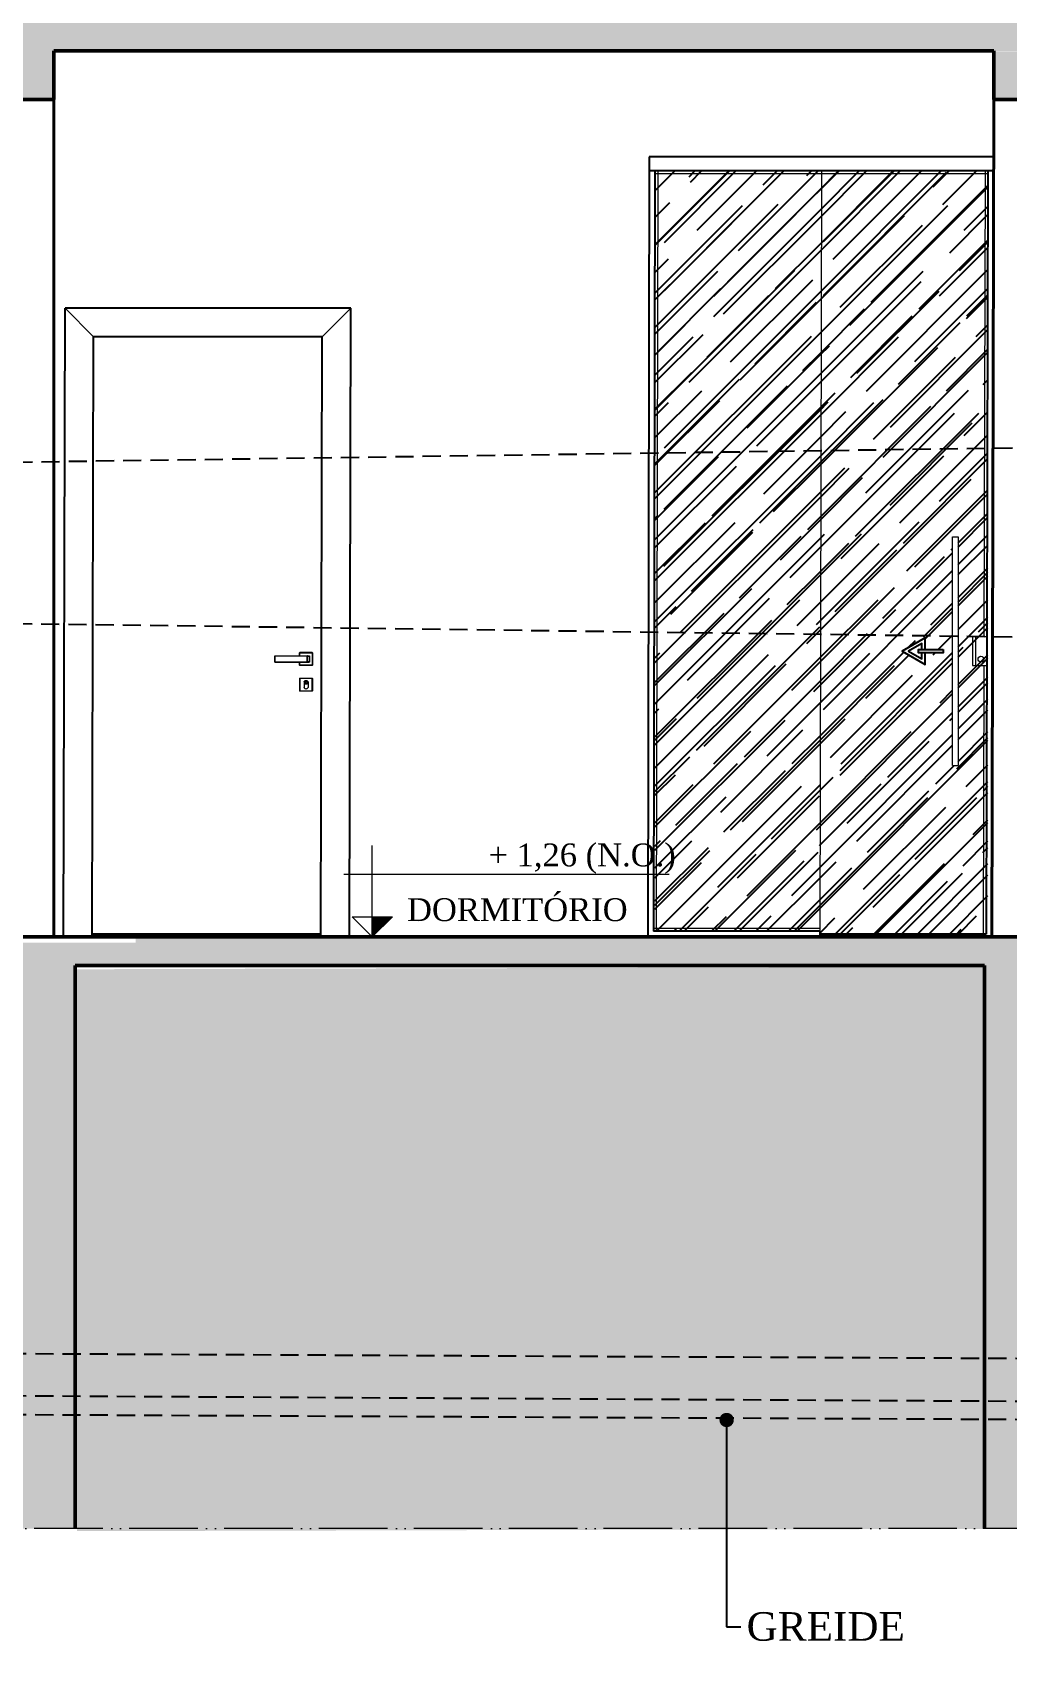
# Model space of a CAD drawing. Header units: millimetres. Extents: x 103208 to 171806, y -164 to 10038.
# Drawn here: x 113593 to 113934, y 2420 to 2986 of the extents above; entities that cross this region are included whole.
import ezdxf
from ezdxf import colors
from ezdxf.entities.mleader import LeaderData, LeaderLine
from ezdxf.math import Vec2, Vec3

# ---------------------------------------------------------------- set-up
doc = ezdxf.new("R2010")
doc.units = ezdxf.units.MM
doc.linetypes.add('ACAD_ISO05W100', pattern=[33, 24, -3, 0, -3, 0, -3])
doc.linetypes.add('HIDDEN', pattern=[9.525, 6.35, -3.175])
for name, color, linetype in [('ACESSORIOS', 2, 'Continuous'), ('Grama', 84, 'Continuous'), ('Piso', 55, 'Continuous'), ('Piso Lay-out', 19, 'Continuous'), ('PN010', 1, 'Continuous'), ('Portas-Cotas', 2, 'Continuous'), ('Projeção Janela - Viga', 1, 'HIDDEN'), ('Projeção perfil', 74, 'HIDDEN')]:
    doc.layers.add(name, color=color, linetype=linetype)
for name, color, linetype, lineweight in [('Hachura', 1, 'Continuous', 9), ('Parede Baixa', 5, 'Continuous', 50), ('Parede Corte', 4, 'Continuous', 40), ('Perfil Natural-1', 241, 'HIDDEN', 25), ('Perfil Natural-2', 40, 'HIDDEN', 25), ('Perfil Natural-4', 150, 'HIDDEN', 25), ('Pisos Externos', 15, 'Continuous', 9), ('Portas - Janelas', 2, 'Continuous', 20), ('Projeção Balanço', 2, 'ACAD_ISO05W100', 20)]:
    doc.layers.add(name, color=color, linetype=linetype, lineweight=lineweight)
doc.styles.add('Valéria', font='romantic.ttf', dxfattribs={"height": 10})
doc.styles.add('Valéria1', font='romantic.ttf', dxfattribs={"height": 10})
pattern_1 = [(95, (7823.838, -2144.868), (14.009465, 11.755338), [1.905, -20.955]), (40, (7823.838, -2144.868), (-16.0018453, 11.017673), [1.524, -16.7640584]), (145.451445, (7825.005, -2143.888), (-1.9923798, 22.7730102), [1.619001, -17.8090245]), (91.1842, (7820.246, -2141.276), (22.1410243, 16.1953413), [2.8575, -31.4325]), (141.635558, (7822.09, -2139.926), (-0.708662, 34.2826764), [2.428502, -26.713561]), (36.18415, (7820.246, -2141.276), (-0.708662, 34.282676), [2.285997, -25.145973]), (66, (7822.94, -2140.378), (17.951998, 3.489515), [1.905, -20.955]), (11, (7822.94, -2140.378), (-8.6539927, 17.3941193), [1.524, -16.764]), (116.451445, (7824.436, -2140.087), (9.2980052, 20.8836343), [1.619001, -17.8089938]), (82.5, (7823.838, -2144.868), (-5.7605469, 6.19734137), [0, -16.5608, 0, -17.018, 0, -16.8275]), (52.5, (7823.838, -2144.868), (-2.3589727, 11.8087), [0, -9.7028, 0, -16.1798, 0, -6.4135]), (12.5, (7819.8326, -2148.873), (9.9927863, 9.18261956), [0, -6.35, 0, -19.812, 0, -26.289]), (2.5, (7818.037, -2150.669), (8.6763904, 12.2722393), [0, -8.255, 0, -13.1572, 0, -18.669])]

# ---------------------------------------------------------------- blocks, each defined once
blk = doc.blocks.new('_Dot')
at = {"color": 0, "linetype": 'ByBlock', "lineweight": -2}
blk.add_line((-0.5, 0), (-1, 0), dxfattribs=at)
at = {"color": 0, "linetype": 'ByBlock', "const_width": 0.5}
blk.add_lwpolyline([(-0.25, 0, 1), (0.25, 0, 1)], format="xyb", close=True, dxfattribs=at)

msp = doc.modelspace()

# ---------------------------------------------------------------- hatches: boundary and pattern name
at = {"layer": 'Grama', "transparency": 33554559}
h = msp.add_hatch(dxfattribs=at)
h.set_pattern_fill('AR-RROOF', color=33, scale=0.4, angle=45)
h.set_pattern_definition([(45, (681.49, 8218.683), (8.6210459, 22.9894557), [152.4, -20.32, 50.8, -10.16]), (45, (687.453, 8231.83), (-16.7391974, 2.3707876), [30.48, -3.3528, 60.96, -7.62]), (45, (678.976, 8228.382), (32.5444482, 42.17128274), [81.28, -14.224, 40.64, -10.16])])
h.paths.add_polyline_path([(113868.38697, 2670.45454), (113927.24312, 2670.45454), (113927.24312, 2937.45454), (113868.38697, 2937.45454)])
h.paths.add_polyline_path([(113810.73258, 2937.45454), (113868.38926, 2937.45454), (113868.38926, 2671.45454), (113810.73258, 2671.45454)])
h.paths.add_polyline_path([(113914.84358, 2809.45454), (113916.84358, 2809.45454), (113916.84358, 2729.45454), (113914.84358, 2729.45454)], flags=16)
h.paths.add_polyline_path([(113905.22902, 2774.1103), (113897.16502, 2769.45454), (113905.22902, 2764.79879), (113905.22902, 2768.87854), (113911.56502, 2768.87854), (113911.56502, 2770.03054), (113905.22902, 2770.03054)], flags=16)
h.paths.add_polyline_path([(113904.07702, 2772.11497), (113899.46902, 2769.45454), (113904.07702, 2766.79411), (113904.07702, 2768.87854), (113902.92502, 2768.87854), (113902.92502, 2770.03054), (113904.07702, 2770.03054)], flags=0)
at = {"layer": 'Hachura'}
h = msp.add_hatch(dxfattribs=at)
h.set_pattern_fill('EARTH', color=256, scale=2, angle=45)
h.set_pattern_definition([(45, (7824.418, -2144.957), (2e-15, 17.9605122), [12.7, -12.7]), (45, (7821.05, -2141.589), (2e-15, 17.9605122), [12.7, -12.7]), (45, (7817.682, -2138.222), (2e-15, 17.9605122), [12.7, -12.7]), (135, (7817.682, -2135.976), (-17.9605122, 2e-15), [12.7, -12.7]), (135, (7821.05, -2132.609), (-17.9605122, 2e-15), [12.7, -12.7]), (135, (7824.418, -2129.241), (-17.9605122, 2e-15), [12.7, -12.7])])
h.paths.add_polyline_path([(113157.65627, 2462.36553), (113128.32289, 2462.36553), (113128.32289, 2733.55513), (113157.65627, 2733.55513)])
h.paths.add_polyline_path([(113313.47221, 2461.55513), (113188.67727, 2461.72096), (113188.13924, 2658.55513), (113312.21534, 2658.14993)])
h.paths.add_polyline_path([(113578.47221, 2461.55513), (113343.47221, 2462.36553), (113343.47221, 2658.96033), (113578.47221, 2658.14993)])
h.paths.add_polyline_path([(113926.6415, 2462.36553), (113608.47221, 2461.55513), (113608.47221, 2658.14993), (113926.6415, 2658.96033)])
h.paths.add_polyline_path([(114242.4886, 2462.36553), (113956.6415, 2462.36553), (113956.6415, 2658.55513), (114242.4886, 2658.55513)])
h.paths.add_polyline_path([(114608.61409, 2462.85975), (114272.4886, 2462.36553), (114272.4886, 2658.55513), (114608.61409, 2659.04934)])
h.paths.add_polyline_path([(114638.61409, 2658.55513), (114638.61409, 2462.36553), (114982.56193, 2462.43906), (114983.04463, 2658.55513)])
at = {"layer": 'Portas - Janelas'}
msp.add_hatch(color=256, dxfattribs=at).paths.add_polyline_path([(113718.8444, 2676.45454), (113711.8444, 2676.45454), (113711.8444, 2669.45454)])
at = {"layer": 'Portas-Cotas'}
h = msp.add_hatch(dxfattribs=at)
h.set_pattern_fill('AR-CONC', color=256, scale=0.1, angle=45)
h.set_pattern_definition([(95, (681.49, 8218.683), (14.009465, 11.755338), [1.905, -20.955]), (40, (681.49, 8218.683), (-16.0018453, 11.017673), [1.524, -16.7640584]), (145.451445, (682.658, 8219.663), (-1.9923798, 22.7730102), [1.619001, -17.8090245]), (91.1842, (677.898, 8222.275), (22.1410243, 16.1953413), [2.8575, -31.4325]), (141.635558, (679.743, 8223.625), (-0.708662, 34.2826764), [2.428502, -26.713561]), (36.18415, (677.898, 8222.275), (-0.708662, 34.2826764), [2.285997, -25.145973]), (66, (680.592, 8223.173), (17.951998, 3.489515), [1.905, -20.955]), (11, (680.592, 8223.173), (-8.6539927, 17.3941193), [1.524, -16.764]), (116.451445, (682.088, 8223.464), (9.2980052, 20.8836343), [1.619001, -17.8089938]), (82.5, (681.4904, 8218.683), (-5.7605469, 6.19734137), [0, -16.5608, 0, -17.018, 0, -16.8275]), (52.5, (681.49, 8218.683), (-2.3589727, 11.8087), [0, -9.7028, 0, -16.1798, 0, -6.4135]), (12.5, (677.485, 8214.678), (9.9927863, 9.18261956), [0, -6.35, 0, -19.812, 0, -26.289]), (2.5, (675.689, 8212.882), (8.6763904, 12.2722393), [0, -8.255, 0, -13.1572, 0, -18.669])])
h.paths.add_polyline_path([(113320.39246, 2979.45454), (113335.39245, 2979.45454), (113335.39245, 2962.45454), (113320.39246, 2962.45454)])
h.paths.add_polyline_path([(113320.39246, 2992.45454), (114631.75709, 2992.26946), (114631.75709, 2979.26946), (113320.39246, 2979.45454)])
h.paths.add_polyline_path([(113585.39245, 2979.45454), (113600.39245, 2979.45454), (113600.39245, 2962.45454), (113585.39245, 2962.45454)])
h.paths.add_polyline_path([(113929.34607, 2979.45454), (113954.30448, 2979.45454), (113954.30448, 2962.45454), (113929.34607, 2962.45454)])
h.paths.add_polyline_path([(114251.71325, 2979.45454), (114266.71329, 2979.45454), (114266.71329, 2962.45454), (114251.71325, 2962.45454)])
h.paths.add_polyline_path([(114616.72028, 2979.26955), (114631.72033, 2979.26945), (114631.72033, 2962.26945), (114616.72028, 2962.26955)])
h = msp.add_hatch(dxfattribs=at)
h.set_pattern_fill('AR-CONC', color=256, scale=0.1, angle=45)
h.set_pattern_definition(pattern_1)
h.paths.add_polyline_path([(113157.82411, 2767.45454), (113172.58394, 2767.45454), (113172.58394, 2669.45454), (113157.82411, 2669.45454)])
h.paths.add_polyline_path([(113187.07642, 2462.38101), (113157.82411, 2462.38101), (113157.82411, 2669.45454), (113187.07642, 2669.45454)])
h.paths.add_polyline_path([(113472.58484, 2669.45454), (113187.55947, 2669.45454), (113187.55947, 2659.45454), (113472.58484, 2659.45454)])
h.paths.add_polyline_path([(113342.89245, 2462.45454), (113312.89245, 2462.45454), (113312.89245, 2659.45454), (113342.89245, 2659.45454)])
h.paths.add_polyline_path([(113472.58484, 2667.45454), (113628.99295, 2667.45454), (113628.99295, 2659.45454), (113472.58484, 2659.45454)])
h.paths.add_polyline_path([(113577.89245, 2659.45454), (113607.89245, 2659.45454), (113607.89245, 2462.45454), (113577.89245, 2462.45454)])
h.paths.add_polyline_path([(113628.99295, 2659.45454), (113928.58621, 2659.45454), (113928.58621, 2669.45454), (113628.99295, 2669.45454)])
h.paths.add_polyline_path([(113928.58621, 2659.45454), (114982.46487, 2659.45454), (114982.70972, 2669.06581), (113928.58621, 2669.45454)])
h = msp.add_hatch(dxfattribs=at)
h.set_pattern_fill('AR-CONC', color=256, scale=0.1, angle=45)
h.set_pattern_definition(pattern_1)
h.paths.add_polyline_path([(113926.06174, 2659.45454), (113956.06174, 2659.45454), (113956.06174, 2462.45454), (113926.06174, 2462.45454)])
h.paths.add_polyline_path([(114242.4886, 2659.45454), (114272.4886, 2659.45454), (114272.4886, 2462.45454), (114242.4886, 2462.45454)])
h.paths.add_polyline_path([(114608.61409, 2659.45454), (114638.61409, 2659.45454), (114638.61409, 2462.45454), (114608.61409, 2462.45454)])

# ---------------------------------------------------------------- linework, layer by layer
at = {"layer": 'ACESSORIOS'}
for p, q in [((113808.74283, 2942.45454, 142100.12661), (113808.18322, 2669.45454, 142100.12661)), ((113929.25538, 2942.45454), (113808.74283, 2942.45454)), ((113927.25538, 2942.45945), (113927.25537, 2942.45454, 0.61223)), ((113929.25538, 2942.45454), (113928.58621, 2669.45454, 34093.71495)), ((113929.25538, 2936.45454), (113929.24067, 2936.45454)), ((113603.82669, 2669.47906, 142100.12661), (113604.36588, 2889.45454, 149696.55)), ((113704.36618, 2889.45454, 107979.47739), (113604.36588, 2889.45454, 107979.47739)), ((113703.82687, 2669.43003, 142106.89827), (113704.36618, 2889.45454, 149705.01457)), ((113613.82666, 2669.45454, 142100.12661), (113614.3414, 2879.45454, 149352.06601)), ((113694.34164, 2879.45454, 107979.47739), (113614.3414, 2879.45454, 107979.47739)), ((113693.8269, 2669.45454, 142106.89827), (113694.34164, 2879.45454, 149358.83767)), ((113693.82935, 2670.45454, 107979.47739), (113613.82911, 2670.45454, 107979.47739))]:
    msp.add_line(p, q, dxfattribs=at)
at = {"layer": 'Hachura'}
for p, q in [((113614.3414, 2879.45454, 107979.47739), (113604.36588, 2889.45454, 107979.47739)), ((113694.34164, 2879.45454, 107979.47739), (113704.36618, 2889.45454, 107979.47739)), ((113677.76645, 2767.80454, 107979.47739), (113677.70645, 2767.74454, 107979.47739)), ((113677.70645, 2767.74454, 107979.47739), (113677.76645, 2767.74454, 107979.47739)), ((113677.70645, 2765.66454, 107979.47739), (113677.70645, 2767.74454, 107979.47739)), ((113677.76645, 2767.74454, 107979.47739), (113677.76645, 2767.80454, 107979.47739)), ((113677.76645, 2767.80454, 107979.47739), (113679.02614, 2767.80454, 107979.47739)), ((113688.99645, 2767.74454, 107979.47739), (113677.76645, 2767.74454, 107979.47739)), ((113677.76645, 2767.74454, 107979.47739), (113677.76645, 2765.66454, 107979.47739)), ((113679.02614, 2767.80454, 107979.47739), (113681.58864, 2767.80454, 107979.47739)), ((113681.58864, 2767.80454, 107979.47739), (113683.29698, 2767.80454, 107979.47739)), ((113683.29698, 2767.80454, 107979.47739), (113686.40645, 2767.80454, 107979.47739)), ((113686.46645, 2768.95454, 107979.47739), (113686.40645, 2768.89454, 107979.47739)), ((113686.40645, 2767.80454, 107979.47739), (113686.40645, 2768.89454, 107979.47739)), ((113686.46645, 2768.89454, 107979.47739), (113686.40645, 2768.89454, 107979.47739)), ((113686.40645, 2767.80454, 107979.47739), (113686.46645, 2767.80454, 107979.47739)), ((113686.46645, 2768.95454, 107979.47739), (113686.46645, 2768.89454, 107979.47739)), ((113690.84645, 2768.95454, 107979.47739), (113686.46645, 2768.95454, 107979.47739)), ((113686.46645, 2767.80454, 107979.47739), (113686.46645, 2768.89454, 107979.47739)), ((113686.46645, 2768.89454, 107979.47739), (113690.84645, 2768.89454, 107979.47739)), ((113686.46645, 2767.80454, 107979.47739), (113687.49645, 2767.80454, 107979.47739)), ((113687.49645, 2767.80454, 107979.47739), (113687.49645, 2767.86454, 107979.47739)), ((113687.49645, 2767.86454, 107979.47739), (113689.81645, 2767.86454, 107979.47739)), ((113687.49645, 2767.80454, 107979.47739), (113687.52645, 2767.80454, 107979.47739)), ((113687.52645, 2767.80454, 107979.47739), (113687.61645, 2767.80454, 107979.47739)), ((113687.61645, 2767.80454, 107979.47739), (113688.99645, 2767.80454, 107979.47739)), ((113689.11645, 2767.80454, 107979.47739), (113688.99645, 2767.80454, 107979.47739)), ((113688.99645, 2767.80454, 107979.47739), (113688.99645, 2767.74454, 107979.47739)), ((113688.99645, 2767.80454, 107979.47739), (113689.03645, 2767.76454, 107979.47739)), ((113688.99645, 2765.66454, 107979.47739), (113688.99645, 2767.74454, 107979.47739)), ((113689.03645, 2767.76454, 107979.47739), (113689.05645, 2767.74454, 107979.47739)), ((113689.05645, 2767.74454, 107979.47739), (113689.11645, 2767.80454, 107979.47739)), ((113689.05645, 2765.66454, 107979.47739), (113689.05645, 2767.74454, 107979.47739)), ((113689.11645, 2767.80454, 107979.47739), (113689.69645, 2767.80454, 107979.47739)), ((113689.11645, 2767.80454, 107979.47739), (113689.11645, 2767.74454, 107979.47739)), ((113689.11645, 2765.66454, 107979.47739), (113689.11645, 2767.74454, 107979.47739)), ((113689.11645, 2767.74454, 107979.47739), (113689.69645, 2767.74454, 107979.47739)), ((113689.69645, 2767.74454, 107979.47739), (113689.69645, 2767.80454, 107979.47739)), ((113689.69645, 2767.80454, 107979.47739), (113689.75645, 2767.74454, 107979.47739)), ((113689.69645, 2767.74454, 107979.47739), (113689.69645, 2765.66454, 107979.47739)), ((113689.75645, 2767.74454, 107979.47739), (113689.75645, 2765.66454, 107979.47739)), ((113689.81645, 2767.86454, 107979.47739), (113689.81645, 2765.54454, 107979.47739)), ((113690.84645, 2768.89454, 107979.47739), (113690.84645, 2768.95454, 107979.47739)), ((113690.84645, 2768.95454, 107979.47739), (113690.90645, 2768.89454, 107979.47739)), ((113690.90645, 2768.89454, 107979.47739), (113690.84645, 2768.89454, 107979.47739)), ((113690.84645, 2768.89454, 107979.47739), (113690.84645, 2764.51454, 107979.47739)), ((113690.90645, 2768.89454, 107979.47739), (113690.90645, 2764.51454, 107979.47739)), ((113677.76645, 2765.66454, 107979.47739), (113677.70645, 2765.66454, 107979.47739)), ((113677.76645, 2765.60454, 107979.47739), (113677.70645, 2765.66454, 107979.47739)), ((113677.76645, 2765.66454, 107979.47739), (113688.99645, 2765.66454, 107979.47739)), ((113677.76645, 2765.60454, 107979.47739), (113677.76645, 2765.66454, 107979.47739)), ((113677.76645, 2765.60454, 107979.47739), (113679.02614, 2765.60454, 107979.47739)), ((113679.02614, 2765.60454, 107979.47739), (113681.58864, 2765.60454, 107979.47739)), ((113681.58864, 2765.60454, 107979.47739), (113683.29698, 2765.60454, 107979.47739)), ((113683.29698, 2765.60454, 107979.47739), (113686.40645, 2765.60454, 107979.47739)), ((113686.40645, 2764.51454, 107979.47739), (113686.40645, 2765.60454, 107979.47739)), ((113686.40645, 2765.60454, 107979.47739), (113686.46645, 2765.60454, 107979.47739)), ((113686.40645, 2764.51454, 107979.47739), (113686.46645, 2764.51454, 107979.47739)), ((113686.46645, 2764.45454, 107979.47739), (113686.40645, 2764.51454, 107979.47739)), ((113686.46645, 2764.51454, 107979.47739), (113686.46645, 2765.60454, 107979.47739)), ((113686.46645, 2765.60454, 107979.47739), (113687.49645, 2765.60454, 107979.47739)), ((113690.84645, 2764.51454, 107979.47739), (113686.46645, 2764.51454, 107979.47739)), ((113686.46645, 2764.51454, 107979.47739), (113686.46645, 2764.45454, 107979.47739)), ((113690.84645, 2764.45454, 107979.47739), (113686.46645, 2764.45454, 107979.47739)), ((113687.49645, 2765.54454, 107979.47739), (113687.49645, 2765.60454, 107979.47739)), ((113687.49645, 2765.60454, 107979.47739), (113687.52645, 2765.60454, 107979.47739)), ((113689.81645, 2765.54454, 107979.47739), (113687.49645, 2765.54454, 107979.47739)), ((113687.52645, 2765.60454, 107979.47739), (113687.61645, 2765.60454, 107979.47739)), ((113687.61645, 2765.60454, 107979.47739), (113688.99645, 2765.60454, 107979.47739)), ((113688.99645, 2765.66454, 107979.47739), (113688.99645, 2765.60454, 107979.47739)), ((113688.99645, 2765.60454, 107979.47739), (113689.03645, 2765.64454, 107979.47739)), ((113688.99645, 2765.60454, 107979.47739), (113689.11645, 2765.60454, 107979.47739)), ((113689.03645, 2765.64454, 107979.47739), (113689.05645, 2765.66454, 107979.47739)), ((113689.05645, 2765.66454, 107979.47739), (113689.11645, 2765.60454, 107979.47739)), ((113689.69645, 2765.66454, 107979.47739), (113689.11645, 2765.66454, 107979.47739)), ((113689.11645, 2765.66454, 107979.47739), (113689.11645, 2765.60454, 107979.47739)), ((113689.11645, 2765.60454, 107979.47739), (113689.69645, 2765.60454, 107979.47739)), ((113689.69645, 2765.66454, 107979.47739), (113689.75645, 2765.66454, 107979.47739)), ((113689.69645, 2765.60454, 107979.47739), (113689.69645, 2765.66454, 107979.47739)), ((113689.69645, 2765.60454, 107979.47739), (113689.75645, 2765.66454, 107979.47739)), ((113690.84645, 2764.45454, 107979.47739), (113690.84645, 2764.51454, 107979.47739)), ((113690.90645, 2764.51454, 107979.47739), (113690.84645, 2764.45454, 107979.47739)), ((113690.84645, 2764.51454, 107979.47739), (113690.90645, 2764.51454, 107979.47739)), ((113686.46645, 2759.95454, 107979.47739), (113686.40645, 2759.89454, 107979.47739)), ((113686.40645, 2759.89454, 107979.47739), (113686.40645, 2755.51454, 107979.47739)), ((113686.46645, 2759.95454, 107979.47739), (113690.84645, 2759.95454, 107979.47739)), ((113686.46645, 2759.89454, 107979.47739), (113686.46645, 2755.51454, 107979.47739)), ((113690.84645, 2759.89454, 107979.47739), (113686.46645, 2759.89454, 107979.47739)), ((113687.95645, 2758.70454, 107979.47739), (113688.02063, 2758.84313, 107979.47739)), ((113687.95645, 2758.70454, 107979.47739), (113687.95645, 2756.70454, 107979.47739)), ((113688.02063, 2756.56596, 107979.47739), (113687.95645, 2756.70454, 107979.47739)), ((113688.02063, 2758.84313, 107979.47739), (113688.11188, 2758.96559, 107979.47739)), ((113688.11188, 2756.4435, 107979.47739), (113688.02063, 2756.56596, 107979.47739)), ((113688.05645, 2758.46454, 107979.47739), (113688.07689, 2758.61984, 107979.47739)), ((113688.07689, 2758.30925, 107979.47739), (113688.05645, 2758.46454, 107979.47739)), ((113688.07689, 2758.61984, 107979.47739), (113688.13683, 2758.76454, 107979.47739)), ((113688.13683, 2758.16454, 107979.47739), (113688.07689, 2758.30925, 107979.47739)), ((113688.11188, 2758.96559, 107979.47739), (113688.22633, 2759.06671, 107979.47739)), ((113688.22633, 2756.34238, 107979.47739), (113688.11188, 2756.4435, 107979.47739)), ((113688.13683, 2758.76454, 107979.47739), (113688.23219, 2758.88881, 107979.47739)), ((113688.23219, 2758.04028, 107979.47739), (113688.13683, 2758.16454, 107979.47739)), ((113688.15645, 2758.46454, 107979.47739), (113688.17349, 2758.59395, 107979.47739)), ((113688.17349, 2758.33513, 107979.47739), (113688.15645, 2758.46454, 107979.47739)), ((113688.17349, 2758.59395, 107979.47739), (113688.22344, 2758.71454, 107979.47739)), ((113688.22344, 2758.21454, 107979.47739), (113688.17349, 2758.33513, 107979.47739)), ((113688.22344, 2758.71454, 107979.47739), (113688.3029, 2758.8181, 107979.47739)), ((113688.3029, 2758.11099, 107979.47739), (113688.22344, 2758.21454, 107979.47739)), ((113688.22633, 2759.06671, 107979.47739), (113688.35911, 2759.14218, 107979.47739)), ((113688.35911, 2756.26691, 107979.47739), (113688.22633, 2756.34238, 107979.47739)), ((113688.23219, 2758.88881, 107979.47739), (113688.35645, 2758.98416, 107979.47739)), ((113688.35645, 2757.94493, 107979.47739), (113688.23219, 2758.04028, 107979.47739)), ((113688.3029, 2758.8181, 107979.47739), (113688.40645, 2758.89756, 107979.47739)), ((113688.40645, 2758.03153, 107979.47739), (113688.3029, 2758.11099, 107979.47739)), ((113688.35645, 2758.98416, 107979.47739), (113688.50116, 2759.0441, 107979.47739)), ((113688.50116, 2757.88499, 107979.47739), (113688.35645, 2757.94493, 107979.47739)), ((113688.35911, 2759.14218, 107979.47739), (113688.50454, 2759.18878, 107979.47739)), ((113688.50454, 2756.2203, 107979.47739), (113688.35911, 2756.26691, 107979.47739)), ((113688.40645, 2758.89756, 107979.47739), (113688.52704, 2758.94751, 107979.47739)), ((113688.52704, 2757.98158, 107979.47739), (113688.40645, 2758.03153, 107979.47739)), ((113688.50116, 2759.0441, 107979.47739), (113688.65645, 2759.06454, 107979.47739)), ((113688.65645, 2757.86454, 107979.47739), (113688.50116, 2757.88499, 107979.47739)), ((113688.50454, 2759.18878, 107979.47739), (113688.65645, 2759.20454, 107979.47739)), ((113688.65645, 2756.20454, 107979.47739), (113688.50454, 2756.2203, 107979.47739)), ((113688.52704, 2758.94751, 107979.47739), (113688.65645, 2758.96454, 107979.47739)), ((113688.65645, 2757.96454, 107979.47739), (113688.52704, 2757.98158, 107979.47739)), ((113688.55514, 2758.90454, 107979.47739), (113688.70549, 2758.90454, 107979.47739)), ((113688.55514, 2758.90454, 107979.47739), (113688.55514, 2758.70454, 107979.47739)), ((113688.55514, 2758.70454, 107979.47739), (113688.6054, 2758.70454, 107979.47739)), ((113688.6054, 2758.60454, 107979.47739), (113688.55514, 2758.60454, 107979.47739)), ((113688.55514, 2758.60454, 107979.47739), (113688.55514, 2758.46454, 107979.47739)), ((113688.55514, 2758.46454, 107979.47739), (113688.6054, 2758.46454, 107979.47739)), ((113688.6054, 2758.80454, 107979.47739), (113688.70549, 2758.80454, 107979.47739)), ((113688.6054, 2758.80454, 107979.47739), (113688.6054, 2758.75124, 107979.47739)), ((113688.6054, 2758.75124, 107979.47739), (113688.65645, 2758.75124, 107979.47739)), ((113688.6054, 2758.70454, 107979.47739), (113688.6054, 2758.60454, 107979.47739)), ((113688.6054, 2758.46454, 107979.47739), (113688.6054, 2758.16454, 107979.47739)), ((113688.6054, 2758.16454, 107979.47739), (113688.65645, 2758.16454, 107979.47739)), ((113688.65645, 2759.20454, 107979.47739), (113688.80836, 2759.18878, 107979.47739)), ((113688.65645, 2759.06454, 107979.47739), (113688.81174, 2759.0441, 107979.47739)), ((113688.65645, 2758.96454, 107979.47739), (113688.78586, 2758.94751, 107979.47739)), ((113688.65645, 2758.75124, 107979.47739), (113688.65645, 2758.70454, 107979.47739)), ((113688.65645, 2758.70454, 107979.47739), (113688.70549, 2758.70454, 107979.47739)), ((113688.65645, 2758.16454, 107979.47739), (113688.65645, 2758.26454, 107979.47739)), ((113688.65645, 2758.26454, 107979.47739), (113688.70549, 2758.26454, 107979.47739)), ((113688.78586, 2757.98158, 107979.47739), (113688.65645, 2757.96454, 107979.47739)), ((113688.81174, 2757.88499, 107979.47739), (113688.65645, 2757.86454, 107979.47739)), ((113688.80836, 2756.2203, 107979.47739), (113688.65645, 2756.20454, 107979.47739)), ((113688.70549, 2758.80454, 107979.47739), (113688.70549, 2758.90454, 107979.47739)), ((113688.70549, 2758.5642, 107979.47739), (113688.70549, 2758.70454, 107979.47739)), ((113688.70549, 2758.5642, 107979.47739), (113688.74937, 2758.5642, 107979.47739)), ((113688.70549, 2758.26454, 107979.47739), (113688.70549, 2758.46454, 107979.47739)), ((113688.70549, 2758.46454, 107979.47739), (113688.74937, 2758.46454, 107979.47739)), ((113688.74937, 2758.46454, 107979.47739), (113688.74937, 2758.5642, 107979.47739)), ((113688.78586, 2758.94751, 107979.47739), (113688.90645, 2758.89756, 107979.47739)), ((113688.90645, 2758.03153, 107979.47739), (113688.78586, 2757.98158, 107979.47739)), ((113688.80836, 2759.18878, 107979.47739), (113688.95379, 2759.14218, 107979.47739)), ((113688.95379, 2756.26691, 107979.47739), (113688.80836, 2756.2203, 107979.47739)), ((113688.81174, 2759.0441, 107979.47739), (113688.95645, 2758.98416, 107979.47739)), ((113688.95645, 2757.94493, 107979.47739), (113688.81174, 2757.88499, 107979.47739)), ((113688.90645, 2758.89756, 107979.47739), (113689.01, 2758.8181, 107979.47739)), ((113689.01, 2758.11099, 107979.47739), (113688.90645, 2758.03153, 107979.47739)), ((113688.95379, 2759.14218, 107979.47739), (113689.08657, 2759.06671, 107979.47739)), ((113689.08657, 2756.34238, 107979.47739), (113688.95379, 2756.26691, 107979.47739)), ((113688.95645, 2758.98416, 107979.47739), (113689.08071, 2758.88881, 107979.47739)), ((113689.08071, 2758.04028, 107979.47739), (113688.95645, 2757.94493, 107979.47739)), ((113689.01, 2758.8181, 107979.47739), (113689.08946, 2758.71454, 107979.47739)), ((113689.08946, 2758.21454, 107979.47739), (113689.01, 2758.11099, 107979.47739)), ((113689.08071, 2758.88881, 107979.47739), (113689.17607, 2758.76454, 107979.47739)), ((113689.17607, 2758.16454, 107979.47739), (113689.08071, 2758.04028, 107979.47739)), ((113689.08657, 2759.06671, 107979.47739), (113689.20102, 2758.96559, 107979.47739)), ((113689.20102, 2756.4435, 107979.47739), (113689.08657, 2756.34238, 107979.47739)), ((113689.08946, 2758.71454, 107979.47739), (113689.13941, 2758.59395, 107979.47739)), ((113689.13941, 2758.33513, 107979.47739), (113689.08946, 2758.21454, 107979.47739)), ((113689.13941, 2758.59395, 107979.47739), (113689.15645, 2758.46454, 107979.47739)), ((113689.15645, 2758.46454, 107979.47739), (113689.13941, 2758.33513, 107979.47739)), ((113689.17607, 2758.76454, 107979.47739), (113689.23601, 2758.61984, 107979.47739)), ((113689.23601, 2758.30925, 107979.47739), (113689.17607, 2758.16454, 107979.47739)), ((113689.20102, 2758.96559, 107979.47739), (113689.29228, 2758.84313, 107979.47739)), ((113689.29228, 2756.56596, 107979.47739), (113689.20102, 2756.4435, 107979.47739)), ((113689.23601, 2758.61984, 107979.47739), (113689.25645, 2758.46454, 107979.47739)), ((113689.25645, 2758.46454, 107979.47739), (113689.23601, 2758.30925, 107979.47739)), ((113689.29228, 2758.84313, 107979.47739), (113689.35645, 2758.70454, 107979.47739)), ((113689.35645, 2756.70454, 107979.47739), (113689.29228, 2756.56596, 107979.47739)), ((113689.35645, 2758.70454, 107979.47739), (113689.35645, 2756.70454, 107979.47739)), ((113690.84645, 2759.95454, 107979.47739), (113690.84645, 2759.89454, 107979.47739)), ((113690.90645, 2759.89454, 107979.47739), (113690.84645, 2759.95454, 107979.47739)), ((113690.84645, 2755.51454, 107979.47739), (113690.84645, 2759.89454, 107979.47739)), ((113690.84645, 2759.89454, 107979.47739), (113690.90645, 2759.89454, 107979.47739)), ((113690.90645, 2759.89454, 107979.47739), (113690.90645, 2755.51454, 107979.47739)), ((113686.46645, 2755.45454, 107979.47739), (113686.40645, 2755.51454, 107979.47739)), ((113686.46645, 2755.51454, 107979.47739), (113690.84645, 2755.51454, 107979.47739)), ((113690.84645, 2755.45454, 107979.47739), (113686.46645, 2755.45454, 107979.47739)), ((113690.90645, 2755.51454, 107979.47739), (113690.84645, 2755.51454, 107979.47739)), ((113690.90645, 2755.51454, 107979.47739), (113690.84645, 2755.45454, 107979.47739)), ((113690.84645, 2755.51454, 107979.47739), (113690.84645, 2755.45454, 107979.47739)), ((113711.8444, 2669.45454), (113711.8444, 2701.45454)), ((113701.8444, 2691.45454), (113815.74413, 2691.45454)), ((113704.8444, 2676.45454), (113718.8444, 2676.45454)), ((113704.8444, 2676.45454), (113711.8444, 2669.45454)), ((113718.8444, 2676.45454), (113711.8444, 2669.45454))]:
    msp.add_line(p, q, dxfattribs=at)
at = {"layer": 'Parede Baixa'}
for p, q in [((113929.34607, 2979.45454), (113600.39245, 2979.45454)), ((113600.39245, 2962.45454, -385540.75425), (113600.39245, 2979.45454)), ((113929.3044, 2962.45454), (113929.34607, 2979.45454)), ((113585.39245, 2962.45454, -385540.75425), (113600.39245, 2962.45454, -385540.75425)), ((113954.30448, 2962.45454), (113929.3044, 2962.45454)), ((115012.48947, 2669.45454), (113172.82415, 2669.45454)), ((113926.06174, 2659.45454), (113607.89245, 2659.45454)), ((113607.89245, 2659.45454, -2613.83562), (113607.89245, 2462.45454, -2613.83562)), ((113926.06174, 2659.45454), (113926.06174, 2462.45454))]:
    msp.add_line(p, q, dxfattribs=at)
at = {"layer": 'Parede Corte'}
for p, q in [((113600.39245, 2962.45454, -385540.75425), (113600.39245, 2669.45454, -2613.83562)), ((113928.58621, 2669.45454, 34093.71495), (113929.3044, 2962.45454, 44211.89706))]:
    msp.add_line(p, q, dxfattribs=at)
at = {"layer": 'Perfil Natural-1'}
msp.add_line((113127.23193, 2525.89968, 239953.64251), (115012.11557, 2516.91538, 239953.64251), dxfattribs=at)
at = {"layer": 'Perfil Natural-2'}
msp.add_line((113127.17961, 2504.55346, 28331.37716), (115012.06325, 2495.56916, 28331.37716), dxfattribs=at)
at = {"layer": 'Perfil Natural-4'}
msp.add_line((113127.19653, 2511.45646, 120177.75329), (115012.07701, 2501.18569, 120177.75329), dxfattribs=at)
at = {"layer": 'Piso', "elevation": 20981.35989}
for points in [[(113905.22902, 2770.03054), (113905.22902, 2774.1103), (113897.16502, 2769.45454), (113905.22902, 2764.79879), (113905.22902, 2768.87854)], [(113904.07702, 2770.03054), (113904.07702, 2772.11497), (113899.46902, 2769.45454), (113904.07702, 2766.79411), (113904.07702, 2768.87854)], [(113911.56502, 2770.03054), (113911.56502, 2768.87854), (113902.92502, 2768.87854), (113902.92502, 2770.03054), (113911.56502, 2770.03054)]]:
    msp.add_lwpolyline(points, dxfattribs=at)
at = {"layer": 'Pisos Externos'}
for p, q in [((113811.73258, 2937.45249, 142100.12661), (113811.18732, 2671.45249, 142100.12661)), ((113868.9991, 2937.45454), (113868.38926, 2671.45454)), ((113926.24312, 2937.457, 625.03924), (113925.84357, 2774.45454, 20981.666)), ((113927.24066, 2936.45454), (113810.73053, 2936.45454)), ((113921.84358, 2774.45454, 20981.35989), (113921.84358, 2764.45454, 20981.35989)), ((113926.84358, 2774.45454, 20981.35989), (113921.84358, 2774.45454, 20981.35989)), ((113922.84358, 2774.45454, 20981.35989), (113922.84358, 2764.45454, 20981.35989)), ((113921.84358, 2764.45454, 20981.35989), (113926.84358, 2764.45454, 20981.35989)), ((113925.81906, 2764.45454, 22230.52003), (113925.58865, 2670.45454, 33969.74789)), ((113914.84358, 2729.45454, 20981.35989), (113916.84358, 2729.45454, 20981.35989)), ((113868.38926, 2672.45454), (113810.18938, 2672.45454))]:
    msp.add_line(p, q, dxfattribs=at)
at = {"layer": 'Pisos Externos', "elevation": 20981.35989}
for points in [[(113914.84358, 2729.45454), (113914.84358, 2809.45454), (113916.84358, 2809.45454)], [(113916.84358, 2809.45454), (113916.84358, 2729.45454)]]:
    msp.add_lwpolyline(points, dxfattribs=at)
at = {"layer": 'Pisos Externos'}
msp.add_circle((113924.76729, 2766.6584, 20981.35989), 1, dxfattribs=at)
at = {"layer": 'PN010'}
for p, q in [((113929.25538, 2937.45454), (113808.74283, 2937.45454)), ((113810.73258, 2937.45454, 142100.12661), (113810.18733, 2671.45454, 142100.12661)), ((113927.24312, 2937.45454, 625.03924), (113926.58866, 2670.45454, 33969.44177)), ((113868.38926, 2671.45454), (113810.18733, 2671.45454)), ((113868.38926, 2671.45454), (113868.38467, 2669.45454)), ((113926.58866, 2670.45454), (113868.38697, 2670.45454))]:
    msp.add_line(p, q, dxfattribs=at)
at = {"layer": 'Projeção Balanço'}
msp.add_line((115011.98208, 2462.45454), (113127.07642, 2462.45454), dxfattribs=at)
at = {"layer": 'Projeção Janela - Viga'}
msp.add_line((113157.86673, 2784.84085, -318634.52776), (115012.60152, 2760.15776, -318634.52776), dxfattribs=at)
at = {"layer": 'Projeção perfil'}
msp.add_line((113157.97604, 2829.43941, 102829.8206), (115012.83664, 2856.08071, 103380.49541), dxfattribs=at)

# ---------------------------------------------------------------- texts
at = {"layer": 'Portas - Janelas', "char_height": 8, "attachment_point": 1}
for s, insert, style in [('+ 1,26 (N.O.)', (113752.47786, 2702.15307), 'Valéria1'), ('DORMITÓRIO', (113723.98081, 2683.00007), 'Valéria')]:
    msp.add_mtext(s, dxfattribs=dict(at, insert=insert, style=style))

# ---------------------------------------------------------------- leaders
at = {"layer": 'Piso Lay-out'}
ml = msp.add_multileader_mtext('Standard', dxfattribs=at)
ml.set_content('GREIDE', color=2, style='Valéria')
ml.set_leader_properties(color=15)
ml.set_arrow_properties(name='DOT')
ml.build(insert=Vec2(0, 0))
ml.multileader.update_dxf_attribs({"dogleg_length": 5, "arrow_head_size": 5})
ctx = ml.context
ctx.base_point, ctx.char_height, ctx.arrow_head_size, ctx.plane_origin = Vec3(113840.80255, 2428.1175, -92351.80823), 10, 5, Vec3(113835.80255, 2500.78498, -92351.80823)
notes = []
notes.append((ctx, [(0, (1, 1, 0), (113835.80255, 2428.1175, -92351.80823), (1, 0), 5, [(0, [(113835.80255, 2500.45023, -92351.80823)], 0, [])])]))
ctx.mtext.insert, ctx.mtext.flow_direction = Vec3(113842.80255, 2433.22105, -92351.80823), 5
for ctx, leaders in notes:
    for number, flags, end, landing, length, lines in leaders:
        leader = LeaderData()
        leader.index, (leader.has_last_leader_line, leader.has_dogleg_vector, leader.attachment_direction) = number, flags
        leader.last_leader_point, leader.dogleg_vector, leader.dogleg_length = Vec3(end), Vec3(landing), length
        for number, points, colour, breaks in lines:
            line = LeaderLine()
            line.index, line.vertices, line.color, line.breaks = number, Vec3.list(points), colors.encode_raw_color(colour), breaks
            leader.lines.append(line)
        ctx.leaders.append(leader)

doc.saveas('drawing.dxf')
